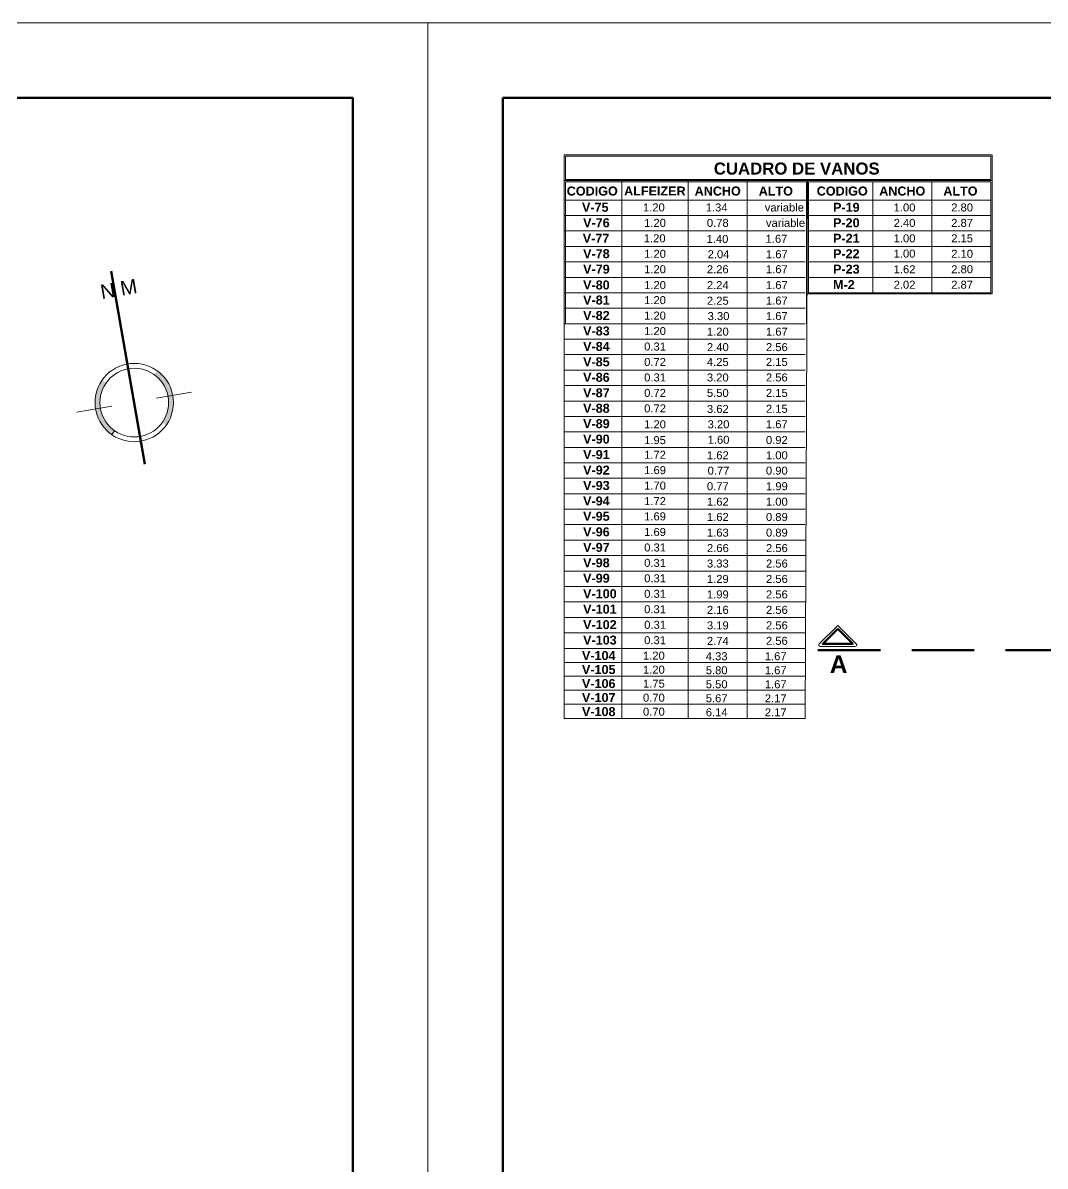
# Model space of a CAD drawing. Header units: inches. Extents: x 140 to 978, y -82 to 38.
# Drawn here: x 816.8 to 837.23, y 8.8 to 31.65 of the extents above; entities that cross this region are included whole.
import ezdxf

# ---------------------------------------------------------------- set-up
doc = ezdxf.new("R2010")
doc.units = ezdxf.units.IN
doc.header["$MEASUREMENT"] = 0
doc.linetypes.add('DASHED', pattern=[0.75, 0.5, -0.25])
for name, color, linetype, lineweight in [('UNSAAC CUBIERTAS', 22, 'Continuous', 0), ('UNSAAC- ROTULO', 7, 'Continuous', 60), ('UNSAAC-CORTE ESTRUCTURA', 7, 'Continuous', 70), ('UNSAAC-LINEA DE CORTE', 7, 'Continuous', 70), ('UNSAAC-TEXTOS', 250, 'Continuous', 0), ('UNSAAC-TEXTOS ROTULO', 7, 'Continuous', 15)]:
    doc.layers.add(name, color=color, linetype=linetype, lineweight=lineweight)
doc.styles.add('Estilo_Generado_1', font='arial.ttf')
doc.styles.add('Estilo_Generado_3', font='')
doc.styles.get("Standard").update_dxf_attribs({"font": 'arial.ttf'})
doc.styles.get('Estilo_Generado_3').set_extended_font_data('Arial', bold=True)

msp = doc.modelspace()

# ---------------------------------------------------------------- hatches: boundary and pattern name
at = {"layer": 'UNSAAC-TEXTOS ROTULO', "lineweight": 9}
h = msp.add_hatch(color=0, dxfattribs=at)
h.paths.add_polyline_path([(819.704, 24.181), (819.798, 24.197, 0.198912), (819.477, 24.703), (819.422, 24.625, -0.198912)], flags=17)
h.paths.add_polyline_path([(819.798, 24.197), (819.704, 24.181, -0.198912), (819.589, 23.667), (819.667, 23.612, 0.198912)], flags=17)
h.paths.add_polyline_path([(818.464, 24.458), (818.386, 24.513, 0.198912), (818.255, 23.928), (818.35, 23.944, -0.198912)])
h.paths.add_polyline_path([(818.35, 23.944), (818.255, 23.928, 0.198912), (818.576, 23.422), (818.631, 23.5, -0.198912)], flags=17)

# ---------------------------------------------------------------- linework, layer by layer
at = {"layer": 'UNSAAC CUBIERTAS', "ltscale": 1.75}
msp.add_lwpolyline([(833.458, 19.24), (833.088, 19.609), (832.719, 19.24, 0.668179), (832.74, 19.188), (833.437, 19.188, 0.668179)], format="xyb", close=True, dxfattribs=at)
at = {"layer": 'UNSAAC- ROTULO', "color": 5, "lineweight": 0, "flags": 128}
for points in [[(748.395, 31.651), (824.895, 31.651), (824.895, -22.349), (748.395, -22.349)], [(824.895, 31.651), (901.395, 31.651), (901.395, -22.349), (824.895, -22.349)]]:
    msp.add_lwpolyline(points, close=True, dxfattribs=at)
at = {"layer": 'UNSAAC- ROTULO'}
for points in [[(749.895, 30.151), (823.395, 30.151), (823.395, -20.849), (749.895, -20.849)], [(826.395, 30.151), (899.895, 30.151), (899.895, -20.849), (826.395, -20.849)]]:
    msp.add_lwpolyline(points, close=True, dxfattribs=at)
at = {"layer": 'UNSAAC-CORTE ESTRUCTURA', "ltscale": 2.5}
msp.add_lwpolyline([(833.088, 19.538), (832.788, 19.238), (833.388, 19.238)], close=True, dxfattribs=at)
at = {"layer": 'UNSAAC-LINEA DE CORTE', "linetype": 'DASHED', "ltscale": 2.5}
msp.add_line((832.691, 19.113), (892.094, 19.113), dxfattribs=at)
at = {"layer": 'UNSAAC-TEXTOS', "linetype": 'Continuous'}
for p, q in [((827.62, 17.752), (827.62, 29.014)), ((827.622, 29.014), (836.17, 29.014)), ((827.643, 28.522), (827.643, 28.99)), ((827.643, 28.99), (836.149, 28.99)), ((836.149, 28.522), (836.149, 28.99)), ((836.17, 28.498), (836.17, 29.014)), ((832.717, 28.498), (827.622, 28.498)), ((827.643, 28.522), (836.149, 28.522)), ((827.643, 28.475), (832.46, 28.475)), ((827.643, 25.639), (827.643, 28.475)), ((828.771, 17.752), (828.771, 28.498)), ((830.1, 17.752), (830.1, 28.498)), ((831.28, 17.752), (831.28, 28.498)), ((832.437, 17.752), (832.481, 28.498)), ((832.46, 25.639), (832.46, 28.475)), ((832.502, 28.475), (833.789, 28.475)), ((832.502, 26.256), (832.502, 28.475)), ((836.17, 28.498), (832.717, 28.498)), ((833.789, 26.256), (833.789, 28.475)), ((833.789, 28.475), (836.149, 28.475)), ((834.969, 26.256), (834.969, 28.475)), ((836.149, 26.256), (836.149, 28.475)), ((836.149, 26.256), (836.149, 28.475)), ((836.17, 26.544), (836.17, 28.498)), ((836.17, 26.233), (836.17, 28.475)), ((832.437, 28.11), (827.62, 28.11)), ((832.46, 28.11), (827.643, 28.11)), ((833.789, 28.11), (832.502, 28.11)), ((836.149, 28.11), (833.789, 28.11)), ((832.437, 27.801), (827.62, 27.801)), ((836.149, 27.801), (832.502, 27.801)), ((832.437, 27.492), (827.62, 27.492)), ((832.437, 27.492), (827.62, 27.492)), ((832.437, 27.492), (827.62, 27.492)), ((836.149, 27.492), (832.502, 27.492)), ((832.437, 27.183), (827.62, 27.183)), ((836.149, 27.183), (832.502, 27.183)), ((836.149, 27.183), (832.502, 27.183)), ((832.437, 26.874), (827.62, 26.874)), ((836.149, 26.874), (832.502, 26.874)), ((832.437, 26.565), (827.62, 26.565)), ((836.149, 26.565), (832.502, 26.565)), ((836.149, 26.565), (832.502, 26.565)), ((832.437, 26.256), (827.62, 26.256)), ((832.481, 26.233), (836.17, 26.233)), ((836.149, 26.256), (832.502, 26.256)), ((832.437, 25.947), (827.62, 25.947)), ((832.437, 25.639), (827.62, 25.639)), ((832.437, 25.33), (827.62, 25.33)), ((832.437, 25.021), (827.62, 25.021)), ((832.437, 25.021), (827.62, 25.021)), ((832.437, 25.021), (827.62, 25.021)), ((832.437, 24.712), (827.62, 24.712)), ((832.437, 24.403), (827.62, 24.403)), ((832.437, 24.094), (827.62, 24.094)), ((832.437, 23.785), (827.62, 23.785)), ((832.437, 23.476), (827.62, 23.476)), ((832.437, 23.167), (827.62, 23.167)), ((832.437, 22.859), (827.62, 22.859)), ((832.437, 22.55), (827.62, 22.55)), ((832.437, 22.55), (827.62, 22.55)), ((832.437, 22.55), (827.62, 22.55)), ((832.437, 22.241), (827.62, 22.241)), ((832.437, 21.932), (827.62, 21.932)), ((832.437, 21.623), (827.62, 21.623)), ((832.437, 21.314), (827.62, 21.314)), ((832.437, 21.005), (827.62, 21.005)), ((832.437, 21.005), (827.62, 21.005)), ((832.437, 20.696), (827.62, 20.696)), ((832.437, 20.696), (827.62, 20.696)), ((832.437, 20.387), (827.62, 20.387)), ((832.437, 20.387), (827.62, 20.387)), ((832.437, 20.387), (827.62, 20.387)), ((832.437, 20.387), (827.62, 20.387)), ((832.437, 20.079), (827.62, 20.079)), ((832.437, 20.079), (827.62, 20.079)), ((832.437, 20.078), (827.62, 20.078)), ((832.437, 19.769), (827.62, 19.769)), ((832.437, 19.46), (827.62, 19.46)), ((832.437, 19.151), (827.62, 19.151)), ((832.437, 18.871), (827.62, 18.871)), ((832.437, 18.871), (827.62, 18.871)), ((832.437, 18.592), (827.62, 18.592)), ((832.437, 18.592), (827.62, 18.592)), ((832.437, 18.312), (827.62, 18.312)), ((832.437, 18.312), (827.62, 18.312)), ((832.437, 18.032), (827.62, 18.032)), ((832.437, 18.032), (827.62, 18.032)), ((832.437, 17.752), (827.62, 17.752)), ((832.437, 17.752), (827.62, 17.752)), ((832.437, 17.752), (827.62, 17.752)), ((832.437, 17.752), (827.62, 17.752))]:
    msp.add_line(p, q, dxfattribs=at)
at = {"layer": 'UNSAAC-TEXTOS ROTULO', "lineweight": 100}
msp.add_line((819.241, 22.832), (818.568, 26.692), dxfattribs=at)
at = {"layer": 'UNSAAC-TEXTOS ROTULO'}
for p, q in [((819.473, 24.148), (820.172, 24.27)), ((818.578, 23.992), (817.879, 23.87))]:
    msp.add_line(p, q, dxfattribs=at)
at = {"layer": 'UNSAAC-TEXTOS ROTULO', "color": 0, "lineweight": 9}
msp.add_line((818.576, 23.422), (818.631, 23.5), dxfattribs=at)
for radius in [0.783, 0.687]:
    msp.add_circle((819.027, 24.063), radius, dxfattribs=at)

# ---------------------------------------------------------------- texts
at = {"layer": 'UNSAAC-CORTE ESTRUCTURA', "insert": (833.281, 19.009), "char_height": 0.35, "width": 0.398, "attachment_point": 3, "rotation": 360}
msp.add_mtext('{\\fSwis721 Ex BT|b1|i0|c0|p34;A}', dxfattribs=at)
at = {"layer": 'UNSAAC-TEXTOS', "linetype": 'Continuous'}
for s, insert, char_height, attachment_point, style in [('{CUADRO DE VANOS}', (832.267, 28.738), 0.24, 5, 'Estilo_Generado_3'), ('CODIGO', (828.181, 28.289), 0.18, 5, 'Estilo_Generado_3'), ('{ALFEIZER}', (829.432, 28.292), 0.18, 5, 'Estilo_Generado_3'), ('{ANCHO}', (830.688, 28.289), 0.18, 5, 'Estilo_Generado_3'), ('{ALTO}', (831.85, 28.289), 0.18, 5, 'Estilo_Generado_3'), ('{CODIGO}', (833.177, 28.289), 0.18, 5, 'Estilo_Generado_3'), ('{ANCHO}', (834.377, 28.289), 0.18, 5, 'Estilo_Generado_3'), ('{ALTO}', (835.539, 28.289), 0.18, 5, 'Estilo_Generado_3'), ('V-75', (827.975, 27.964), 0.18, 4, 'Estilo_Generado_3'), ('1.20', (829.195, 27.962), 0.16, 4, 'Estilo_Generado_1'), ('{\\fArial|b0|i0|c0|p34;1.34}', (830.449, 27.961), 0.16, 4, 'Estilo_Generado_1'), ('variable', (831.629, 27.961), 0.16, 4, 'Estilo_Generado_1'), ('P-19', (832.993, 27.964), 0.18, 4, 'Estilo_Generado_3'), ('1.00', (834.205, 27.961), 0.16, 4, 'Estilo_Generado_1'), ('2.80', (835.355, 27.961), 0.16, 4, 'Estilo_Generado_1'), ('V-76', (827.998, 27.655), 0.18, 4, 'Estilo_Generado_3'), ('1.20', (829.218, 27.653), 0.16, 4, 'Estilo_Generado_1'), ('0.78', (830.472, 27.653), 0.16, 4, 'Estilo_Generado_1'), ('variable', (831.652, 27.653), 0.16, 4, 'Estilo_Generado_1'), ('P-20', (832.993, 27.655), 0.18, 4, 'Estilo_Generado_3'), ('2.40', (834.205, 27.653), 0.16, 4, 'Estilo_Generado_1'), ('2.87', (835.355, 27.653), 0.16, 4, 'Estilo_Generado_1'), ('V-77', (827.991, 27.346), 0.18, 4, 'Estilo_Generado_3'), ('1.20', (829.211, 27.344), 0.16, 4, 'Estilo_Generado_1'), ('1.67', (831.645, 27.335), 0.16, 4, 'Estilo_Generado_1'), ('P-{\\fArial|b1|i0|c0|p34;21}', (832.993, 27.346), 0.18, 4, 'Estilo_Generado_3'), ('1.00', (834.205, 27.344), 0.16, 4, 'Estilo_Generado_1'), ('{\\fArial|b0|i0|c0|p34;2.15}', (835.355, 27.344), 0.16, 4, 'Estilo_Generado_1'), ('1.40', (830.466, 27.332), 0.16, 4, 'Estilo_Generado_1'), ('V-78', (827.998, 27.037), 0.18, 4, 'Estilo_Generado_3'), ('1.20', (829.218, 27.035), 0.16, 4, 'Estilo_Generado_1'), ('2.04', (830.487, 27.026), 0.16, 4, 'Estilo_Generado_1'), ('1.67', (831.652, 27.026), 0.16, 4, 'Estilo_Generado_1'), ('P-{\\fArial|b1|i0|c0|p34;22}', (832.993, 27.037), 0.18, 4, 'Estilo_Generado_3'), ('1.00', (834.205, 27.039), 0.16, 4, 'Estilo_Generado_1'), ('2.10', (835.355, 27.035), 0.16, 4, 'Estilo_Generado_1'), ('V-79', (827.998, 26.728), 0.18, 4, 'Estilo_Generado_3'), ('1.20', (829.218, 26.726), 0.16, 4, 'Estilo_Generado_1'), ('2.26', (830.472, 26.726), 0.16, 4, 'Estilo_Generado_1'), ('1.67', (831.652, 26.726), 0.16, 4, 'Estilo_Generado_1'), ('P-{\\fArial|b1|i0|c0|p34;23}', (832.993, 26.728), 0.18, 4, 'Estilo_Generado_3'), ('1.62', (834.205, 26.726), 0.16, 4, 'Estilo_Generado_1'), ('{\\fArial|b0|i0|c0|p34;2.80}', (835.355, 26.726), 0.16, 4, 'Estilo_Generado_1'), ('V-80', (827.998, 26.412), 0.18, 4, 'Estilo_Generado_3'), ('M-2', (832.993, 26.42), 0.18, 4, 'Estilo_Generado_3'), ('1.20', (829.218, 26.41), 0.16, 4, 'Estilo_Generado_1'), ('{\\fArial|b0|i0|c0|p34;2.24}', (830.472, 26.41), 0.16, 4, 'Estilo_Generado_1'), ('1.67', (831.652, 26.41), 0.16, 4, 'Estilo_Generado_1'), ('2.02', (834.205, 26.417), 0.16, 4, 'Estilo_Generado_1'), ('2.87', (835.355, 26.417), 0.16, 4, 'Estilo_Generado_1'), ('V-81', (827.998, 26.111), 0.18, 4, 'Estilo_Generado_3'), ('1.20', (829.218, 26.109), 0.16, 4, 'Estilo_Generado_1'), ('2.25', (830.473, 26.097), 0.16, 4, 'Estilo_Generado_1'), ('1.67', (831.652, 26.1), 0.16, 4, 'Estilo_Generado_1'), ('V-82', (827.998, 25.802), 0.18, 4, 'Estilo_Generado_3'), ('1.20', (829.218, 25.8), 0.16, 4, 'Estilo_Generado_1'), ('3.30', (830.487, 25.79), 0.16, 4, 'Estilo_Generado_1'), ('1.67', (831.652, 25.791), 0.16, 4, 'Estilo_Generado_1'), ('V-83', (827.998, 25.493), 0.18, 4, 'Estilo_Generado_3'), ('1.20', (829.218, 25.491), 0.16, 4, 'Estilo_Generado_1'), ('{\\fArial|b0|i0|c0|p34;1.20}', (830.473, 25.479), 0.16, 4, 'Estilo_Generado_1'), ('1.67', (831.653, 25.479), 0.16, 4, 'Estilo_Generado_1'), ('V-84', (827.998, 25.184), 0.18, 4, 'Estilo_Generado_3'), ('0.31', (829.218, 25.182), 0.16, 4, 'Estilo_Generado_1'), ('2.40', (830.473, 25.17), 0.16, 4, 'Estilo_Generado_1'), ('2.56', (831.653, 25.17), 0.16, 4, 'Estilo_Generado_1'), ('V-85', (827.998, 24.875), 0.18, 4, 'Estilo_Generado_3'), ('0.72', (829.218, 24.873), 0.16, 4, 'Estilo_Generado_1'), ('4.25', (830.472, 24.873), 0.16, 4, 'Estilo_Generado_1'), ('2.15', (831.652, 24.873), 0.16, 4, 'Estilo_Generado_1'), ('V-86', (827.998, 24.566), 0.18, 4, 'Estilo_Generado_3'), ('0.31', (829.218, 24.564), 0.16, 4, 'Estilo_Generado_1'), ('{\\fArial|b0|i0|c0|p34;3.20}', (830.472, 24.564), 0.16, 4, 'Estilo_Generado_1'), ('2.56', (831.652, 24.564), 0.16, 4, 'Estilo_Generado_1'), ('V-87', (827.998, 24.257), 0.18, 4, 'Estilo_Generado_3'), ('0.72', (829.218, 24.255), 0.16, 4, 'Estilo_Generado_1'), ('5.50', (830.472, 24.255), 0.16, 4, 'Estilo_Generado_1'), ('2.15', (831.652, 24.255), 0.16, 4, 'Estilo_Generado_1'), ('V-88', (827.998, 23.948), 0.18, 4, 'Estilo_Generado_3'), ('0.72', (829.218, 23.946), 0.16, 4, 'Estilo_Generado_1'), ('3.62', (830.473, 23.934), 0.16, 4, 'Estilo_Generado_1'), ('2.15', (831.652, 23.937), 0.16, 4, 'Estilo_Generado_1'), ('V-89', (827.998, 23.64), 0.18, 4, 'Estilo_Generado_3'), ('1.20', (829.218, 23.627), 0.16, 4, 'Estilo_Generado_1'), ('3.20', (830.487, 23.628), 0.16, 4, 'Estilo_Generado_1'), ('1.67', (831.652, 23.629), 0.16, 4, 'Estilo_Generado_1'), ('V-90', (827.998, 23.331), 0.18, 4, 'Estilo_Generado_3'), ('1.95', (829.218, 23.311), 0.16, 4, 'Estilo_Generado_1'), ('1.60', (830.487, 23.319), 0.16, 4, 'Estilo_Generado_1'), ('0.92', (831.652, 23.313), 0.16, 4, 'Estilo_Generado_1'), ('V-91', (827.998, 23.022), 0.18, 4, 'Estilo_Generado_3'), ('1.72', (829.218, 23.02), 0.16, 4, 'Estilo_Generado_1'), ('{\\fArial|b0|i0|c0|p34;1.62}', (830.473, 23.008), 0.16, 4, 'Estilo_Generado_1'), ('1.00', (831.653, 23.008), 0.16, 4, 'Estilo_Generado_1'), ('V-92', (827.998, 22.713), 0.18, 4, 'Estilo_Generado_3'), ('1.69', (829.218, 22.711), 0.16, 4, 'Estilo_Generado_1'), ('0.77', (830.487, 22.701), 0.16, 4, 'Estilo_Generado_1'), ('0.90', (831.652, 22.702), 0.16, 4, 'Estilo_Generado_1'), ('V-93', (827.998, 22.404), 0.18, 4, 'Estilo_Generado_3'), ('1.70', (829.218, 22.402), 0.16, 4, 'Estilo_Generado_1'), ('{\\fArial|b0|i0|c0|p34;0.77}', (830.473, 22.39), 0.16, 4, 'Estilo_Generado_1'), ('1.99', (831.653, 22.39), 0.16, 4, 'Estilo_Generado_1'), ('V-94', (827.998, 22.095), 0.18, 4, 'Estilo_Generado_3'), ('1.72', (829.218, 22.093), 0.16, 4, 'Estilo_Generado_1'), ('1.62', (830.473, 22.081), 0.16, 4, 'Estilo_Generado_1'), ('1.00', (831.653, 22.081), 0.16, 4, 'Estilo_Generado_1'), ('V-95', (827.998, 21.789), 0.18, 4, 'Estilo_Generado_3'), ('1.69', (829.218, 21.787), 0.16, 4, 'Estilo_Generado_1'), ('{\\fArial|b0|i0|c0|p34;1.62}', (830.473, 21.775), 0.16, 4, 'Estilo_Generado_1'), ('0.89', (831.653, 21.775), 0.16, 4, 'Estilo_Generado_1'), ('V-96', (827.998, 21.477), 0.18, 4, 'Estilo_Generado_3'), ('1.69', (829.218, 21.475), 0.16, 4, 'Estilo_Generado_1'), ('{\\fArial|b0|i0|c0|p34;1.63}', (830.473, 21.463), 0.16, 4, 'Estilo_Generado_1'), ('0.89', (831.653, 21.463), 0.16, 4, 'Estilo_Generado_1'), ('V-97', (827.998, 21.168), 0.18, 4, 'Estilo_Generado_3'), ('0.31', (829.219, 21.166), 0.16, 4, 'Estilo_Generado_1'), ('{\\fArial|b0|i0|c0|p34;2.66}', (830.474, 21.154), 0.16, 4, 'Estilo_Generado_1'), ('2.56', (831.653, 21.154), 0.16, 4, 'Estilo_Generado_1'), ('V-98', (827.998, 20.86), 0.18, 4, 'Estilo_Generado_3'), ('0.31', (829.218, 20.858), 0.16, 4, 'Estilo_Generado_1'), ('{\\fArial|b0|i0|c0|p34;3.33}', (830.473, 20.845), 0.16, 4, 'Estilo_Generado_1'), ('2.56', (831.653, 20.845), 0.16, 4, 'Estilo_Generado_1'), ('V-99', (827.998, 20.551), 0.18, 4, 'Estilo_Generado_3'), ('0.31', (829.219, 20.549), 0.16, 4, 'Estilo_Generado_1'), ('{\\fArial|b0|i0|c0|p34;1.29}', (830.473, 20.537), 0.16, 4, 'Estilo_Generado_1'), ('2.56', (831.653, 20.537), 0.16, 4, 'Estilo_Generado_1'), ('V-100', (827.998, 20.242), 0.18, 4, 'Estilo_Generado_3'), ('0.31', (829.218, 20.24), 0.16, 4, 'Estilo_Generado_1'), ('{\\fArial|b0|i0|c0|p34;1.99}', (830.473, 20.228), 0.16, 4, 'Estilo_Generado_1'), ('2.56', (831.653, 20.228), 0.16, 4, 'Estilo_Generado_1'), ('V-101', (827.998, 19.933), 0.18, 4, 'Estilo_Generado_3'), ('0.31', (829.218, 19.931), 0.16, 4, 'Estilo_Generado_1'), ('{\\fArial|b0|i0|c0|p34;2.16}', (830.473, 19.919), 0.16, 4, 'Estilo_Generado_1'), ('2.56', (831.653, 19.919), 0.16, 4, 'Estilo_Generado_1'), ('V-102', (827.998, 19.623), 0.18, 4, 'Estilo_Generado_3'), ('0.31', (829.219, 19.621), 0.16, 4, 'Estilo_Generado_1'), ('{\\fArial|b0|i0|c0|p34;3.19}', (830.473, 19.609), 0.16, 4, 'Estilo_Generado_1'), ('2.56', (831.653, 19.609), 0.16, 4, 'Estilo_Generado_1'), ('V-103', (827.998, 19.315), 0.18, 4, 'Estilo_Generado_3'), ('0.31', (829.218, 19.313), 0.16, 4, 'Estilo_Generado_1'), ('{\\fArial|b0|i0|c0|p34;2.74}', (830.473, 19.3), 0.16, 4, 'Estilo_Generado_1'), ('2.56', (831.653, 19.3), 0.16, 4, 'Estilo_Generado_1'), ('V-104', (827.975, 19.006), 0.18, 4, 'Estilo_Generado_3'), ('1.20', (829.195, 19.004), 0.16, 4, 'Estilo_Generado_1'), ('4.33', (830.45, 18.992), 0.16, 4, 'Estilo_Generado_1'), ('1.67', (831.63, 18.992), 0.16, 4, 'Estilo_Generado_1'), ('V-105', (827.975, 18.726), 0.18, 4, 'Estilo_Generado_3'), ('1.20', (829.195, 18.724), 0.16, 4, 'Estilo_Generado_1'), ('5.80', (830.45, 18.712), 0.16, 4, 'Estilo_Generado_1'), ('1.67', (831.63, 18.712), 0.16, 4, 'Estilo_Generado_1'), ('V-106', (827.975, 18.446), 0.18, 4, 'Estilo_Generado_3'), ('1.75', (829.195, 18.444), 0.16, 4, 'Estilo_Generado_1'), ('5.50', (830.45, 18.432), 0.16, 4, 'Estilo_Generado_1'), ('1.67', (831.63, 18.432), 0.16, 4, 'Estilo_Generado_1'), ('V-107', (827.975, 18.166), 0.18, 4, 'Estilo_Generado_3'), ('0.70', (829.195, 18.164), 0.16, 4, 'Estilo_Generado_1'), ('5.67', (830.45, 18.152), 0.16, 4, 'Estilo_Generado_1'), ('2.17', (831.63, 18.152), 0.16, 4, 'Estilo_Generado_1'), ('V-108', (827.975, 17.886), 0.18, 4, 'Estilo_Generado_3'), ('0.70', (829.195, 17.884), 0.16, 4, 'Estilo_Generado_1'), ('6.14', (830.45, 17.872), 0.16, 4, 'Estilo_Generado_1'), ('2.17', (831.63, 17.872), 0.16, 4, 'Estilo_Generado_1')]:
    msp.add_mtext(s, dxfattribs=dict(at, insert=insert, char_height=char_height, attachment_point=attachment_point, style=style))
at = {"layer": 'UNSAAC-TEXTOS ROTULO', "insert": (819.055, 26.539), "char_height": 0.28804, "width": 1.19201, "attachment_point": 3, "rotation": 9.8928}
msp.add_mtext('{\\fSwis721 Ex BT|b0|i0|c0|p34;N M}', dxfattribs=at)

doc.saveas('drawing.dxf')
